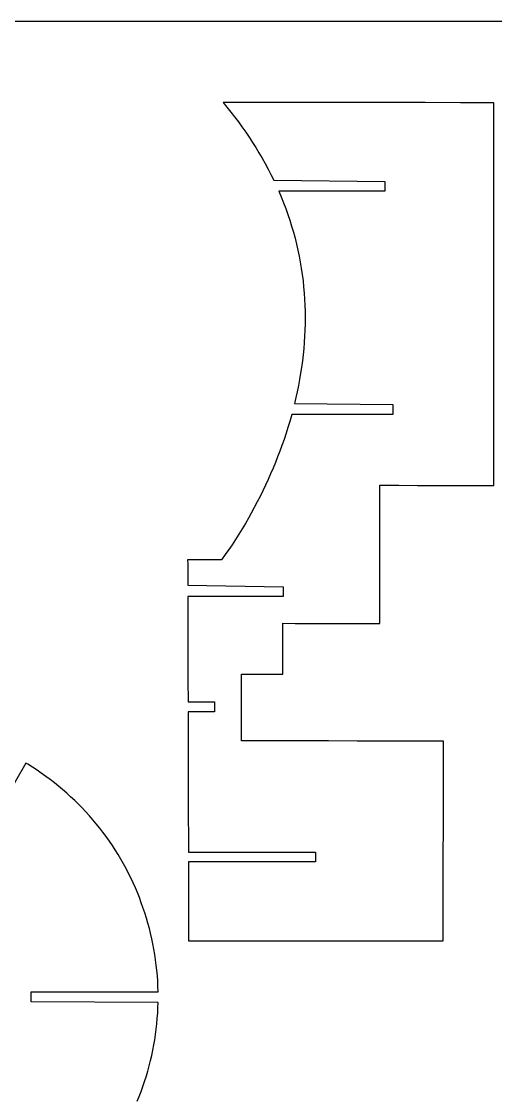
# Model space of a CAD drawing. Extents: x -508 to 692, y -87 to 513.
# Drawn here: x -337.1 to -205.1, y 212.8 to 512.9 of the extents above; entities that cross this region are included whole.
import ezdxf

# ---------------------------------------------------------------- set-up
doc = ezdxf.new("R2010")
doc.units = 0
doc.layers.add('Capa_1', color=7, linetype='CONTINUOUS')

msp = doc.modelspace()

# ---------------------------------------------------------------- linework, layer by layer
at = {"layer": 'Capa_1', "color": 7}
for p, q in [((691.923658, 512.876138), (-508.076059, 512.876138)), ((-278.585775, 490.303991), (-280.972316, 490.30512)), ((-280.972316, 490.30512), (-279.915041, 489.029475)), ((-276.199586, 490.302862), (-278.585775, 490.303991)), ((-271.426503, 490.30004), (-276.199586, 490.302862)), ((-261.836591, 490.295439), (-271.426503, 490.30004)), ((-252.501739, 490.291206), (-261.836591, 490.295439)), ((-243.019072, 490.286267), (-252.501739, 490.291206)), ((-233.829916, 490.281328), (-243.019072, 490.286267)), ((-224.642172, 490.277462), (-233.829916, 490.281328)), ((-214.834597, 490.272523), (-224.642172, 490.277462)), ((-210.182516, 490.269701), (-214.834597, 490.272523)), ((-205.530083, 490.267443), (-210.182516, 490.269701)), ((-205.532623, 485.305623), (-205.530083, 490.267443)), ((-279.915041, 489.029475), (-278.755814, 487.587672)), ((-278.755814, 487.587672), (-277.759569, 486.3085)), ((-277.759569, 486.3085), (-276.701941, 484.906561)), ((-276.701941, 484.906561), (-275.698994, 483.533197)), ((-275.698994, 483.533197), (-274.664297, 482.066347)), ((-205.535163, 480.343451), (-205.532623, 485.305623)), ((-274.664297, 482.066347), (-273.70333, 480.655236)), ((-273.70333, 480.655236), (-272.751536, 479.206378)), ((-205.540102, 470.71544), (-205.535163, 480.343451)), ((-272.751536, 479.206378), (-271.830786, 477.750464)), ((-271.830786, 477.750464), (-270.96648, 476.331592)), ((-270.96648, 476.331592), (-270.089828, 474.835814)), ((-270.089828, 474.835814), (-269.221994, 473.292058)), ((-269.221994, 473.292058), (-268.38838, 471.743011)), ((-268.38838, 471.743011), (-267.627439, 470.264872)), ((-267.627439, 470.264872), (-266.839333, 468.662908)), ((-266.839333, 468.662908), (-235.936, 468.332356)), ((-235.936, 468.332356), (-235.936, 465.582453)), ((-205.544702, 460.889168), (-205.540102, 470.71544)), ((-235.936, 465.582453), (-265.429986, 465.582453)), ((-265.429986, 465.582453), (-264.773466, 464.035875)), ((-264.773466, 464.035875), (-264.107775, 462.379583)), ((-264.107775, 462.379583), (-263.519341, 460.829478)), ((-263.519341, 460.829478), (-262.915739, 459.140731)), ((-262.915739, 459.140731), (-262.37105, 457.514425)), ((-205.549641, 451.073832), (-205.544702, 460.889168)), ((-262.37105, 457.514425), (-261.859522, 455.884592)), ((-261.859522, 455.884592), (-261.372336, 454.217717)), ((-261.372336, 454.217717), (-260.925014, 452.563189)), ((-260.925014, 452.563189), (-260.489686, 450.817997)), ((-260.489686, 450.817997), (-260.122444, 449.207214)), ((-205.55458, 441.551654), (-205.549641, 451.073832)), ((-260.122444, 449.207214), (-259.775311, 447.537517)), ((-259.775311, 447.537517), (-259.454283, 445.821958)), ((-259.454283, 445.821958), (-259.17453, 444.146264)), ((-259.17453, 444.146264), (-258.917355, 442.389078)), ((-258.917355, 442.389078), (-258.696869, 440.6393)), ((-205.559519, 431.954335), (-205.55458, 441.551654)), ((-258.696869, 440.6393), (-258.52295, 439.004175)), ((-258.52295, 439.004175), (-258.364905, 437.17855)), ((-258.364905, 437.17855), (-258.252016, 435.483806)), ((-258.252016, 435.483806), (-258.172641, 433.822575)), ((-258.172641, 433.822575), (-258.121841, 432.075267)), ((-258.121841, 432.075267), (-258.104569, 430.335014)), ((-258.104569, 430.335014), (-258.119386, 428.630039)), ((-205.564119, 422.218726), (-205.559519, 431.954335)), ((-258.167717, 426.858742), (-258.244269, 425.18587)), ((-258.119386, 428.630039), (-258.167717, 426.858742)), ((-258.355747, 423.434328), (-258.490861, 421.770981)), ((-258.244269, 425.18587), (-258.355747, 423.434328)), ((-258.659842, 420.063536), (-258.864453, 418.311289)), ((-258.490861, 421.770981), (-258.659842, 420.063536)), ((-205.569058, 412.532507), (-205.564119, 422.218726)), ((-258.864453, 418.311289), (-259.105047, 416.526233)), ((-259.357283, 414.86712), (-259.643739, 413.172728)), ((-259.105047, 416.526233), (-259.357283, 414.86712)), ((-259.953831, 411.502678), (-260.315781, 409.718681)), ((-259.643739, 413.172728), (-259.953831, 411.502678)), ((-205.573997, 402.968701), (-205.569058, 412.532507)), ((-260.664325, 408.133297), (-261.057672, 406.464306)), ((-260.315781, 409.718681), (-260.664325, 408.133297)), ((-261.057672, 406.464306), (-233.665536, 406.172206)), ((-233.665536, 406.172206), (-233.665536, 403.422303)), ((-261.847189, 403.422303), (-262.392231, 401.488728)), ((-233.665536, 403.422303), (-261.847189, 403.422303)), ((-205.57823, 393.711812), (-205.573997, 402.968701)), ((-262.922808, 399.727661), (-263.420931, 398.158506)), ((-262.392231, 401.488728), (-262.922808, 399.727661)), ((-263.991372, 396.447181), (-264.575219, 394.779247)), ((-263.420931, 398.158506), (-263.991372, 396.447181)), ((-265.161536, 393.176225), (-265.777486, 391.561914)), ((-264.575219, 394.779247), (-265.161536, 393.176225)), ((-205.58077, 388.680496), (-205.57823, 393.711812)), ((-265.777486, 391.561914), (-266.387792, 390.025214)), ((-267.022439, 388.487456), (-267.712472, 386.874908)), ((-266.387792, 390.025214), (-267.022439, 388.487456)), ((-205.583592, 383.649532), (-205.58077, 388.680496)), ((-268.407092, 385.311045), (-269.124642, 383.751061)), ((-267.712472, 386.874908), (-268.407092, 385.311045)), ((-269.887347, 382.149097), (-270.657461, 380.585586)), ((-269.124642, 383.751061), (-269.887347, 382.149097)), ((-237.299302, 380.410256), (-237.297609, 383.665336)), ((-237.297609, 383.665336), (-234.667651, 383.663925)), ((-234.667651, 383.663925), (-232.038045, 383.662514)), ((-232.038045, 383.662514), (-226.778481, 383.660538)), ((-226.778481, 383.660538), (-216.001826, 383.654894)), ((-216.001826, 383.654894), (-210.792356, 383.652072)), ((-210.792356, 383.652072), (-205.583592, 383.649532)), ((-271.442744, 379.042889), (-272.257661, 377.493136)), ((-270.657461, 380.585586), (-271.442744, 379.042889)), ((-237.300996, 377.155175), (-237.299302, 380.410256)), ((-273.111383, 375.921511), (-273.876911, 374.553792)), ((-272.257661, 377.493136), (-273.111383, 375.921511)), ((-237.303818, 371.029895), (-237.300996, 377.155175)), ((-274.750389, 373.039317), (-275.635861, 371.552006)), ((-273.876911, 374.553792), (-274.750389, 373.039317)), ((-276.563667, 370.041411), (-277.493589, 368.577031)), ((-275.635861, 371.552006), (-276.563667, 370.041411)), ((-237.307346, 364.315475), (-237.303818, 371.029895)), ((-278.454556, 367.11265), (-279.358019, 365.783383)), ((-277.493589, 368.577031), (-278.454556, 367.11265)), ((-280.364494, 364.35922), (-281.42565, 362.937878)), ((-279.358019, 365.783383), (-280.364494, 364.35922)), ((-237.310168, 357.959831), (-237.307346, 364.315475)), ((-289.281306, 362.940982), (-290.825428, 362.942111)), ((-290.825428, 362.942111), (-290.822324, 361.80405)), ((-290.822324, 361.80405), (-290.819501, 360.666342)), ((-290.819501, 360.666342), (-290.813857, 358.323192)), ((-287.737183, 362.940418), (-289.281306, 362.940982)), ((-284.5435, 362.939007), (-287.737183, 362.940418)), ((-282.984928, 362.938442), (-284.5435, 362.939007)), ((-281.42565, 362.937878), (-282.984928, 362.938442)), ((-290.813857, 358.323192), (-290.807366, 355.826583)), ((-237.313357, 351.403103), (-237.310168, 357.959831)), ((-290.807366, 355.826583), (-264.184285, 355.42865)), ((-264.184285, 355.42865), (-264.184285, 352.678395)), ((-264.184285, 352.678395), (-290.799266, 352.678395)), ((-290.799266, 352.678395), (-290.795597, 351.215425)), ((-290.795597, 351.215425), (-290.789953, 348.860986)), ((-237.31505, 348.302539), (-237.313357, 351.403103)), ((-290.789953, 348.860986), (-290.784026, 346.543589)), ((-237.316744, 345.201975), (-237.31505, 348.302539)), ((-290.784026, 346.543589), (-290.778099, 344.118947)), ((-264.310735, 341.650787), (-264.308477, 345.214901)), ((-264.308477, 345.214901), (-260.889355, 345.21349)), ((-260.889355, 345.21349), (-257.470585, 345.212079)), ((-257.470585, 345.212079), (-250.895513, 345.20889)), ((-250.895513, 345.20889), (-244.162749, 345.205362)), ((-244.162749, 345.205362), (-240.739747, 345.203668)), ((-240.739747, 345.203668), (-237.316744, 345.201975)), ((-290.778099, 344.118947), (-290.772173, 341.739814)), ((-290.772173, 341.739814), (-290.766246, 339.385375)), ((-290.766246, 339.385375), (-290.760602, 337.08597)), ((-264.311864, 338.08632), (-264.310735, 341.650787)), ((-290.760602, 337.08597), (-290.754675, 334.536797)), ((-264.314122, 334.565598), (-264.311864, 338.08632)), ((-290.754675, 334.536797), (-290.74903, 332.389086)), ((-264.315533, 331.044523), (-264.314122, 334.565598)), ((-290.74903, 332.389086), (-290.742539, 329.839914)), ((-275.788572, 328.691143), (-275.78716, 331.050168)), ((-275.78716, 331.050168), (-272.937069, 331.048756)), ((-272.937069, 331.048756), (-270.086977, 331.047345)), ((-270.086977, 331.047345), (-267.201255, 331.045934)), ((-267.201255, 331.045934), (-264.315533, 331.044523)), ((-290.742539, 329.839914), (-290.736613, 327.521811)), ((-290.736613, 327.521811), (-290.730968, 325.256625)), ((-275.7897, 326.331059), (-275.788572, 328.691143)), ((-290.730968, 325.256625), (-290.72617, 323.320228)), ((-275.791676, 321.690973), (-275.7897, 326.331059)), ((-290.72617, 323.320228), (-283.384131, 323.320228)), ((-283.384131, 323.320228), (-283.384131, 320.570325)), ((-275.793934, 317.15919), (-275.791676, 321.690973)), ((-283.384131, 320.570325), (-290.719454, 320.570325)), ((-290.719454, 320.570325), (-290.712962, 318.105467)), ((-290.712962, 318.105467), (-290.7076, 315.80712)), ((-290.7076, 315.80712), (-290.701674, 313.504539)), ((-275.795345, 314.802281), (-275.793934, 317.15919)), ((-290.701674, 313.504539), (-290.695747, 311.069314)), ((-275.796474, 312.446079), (-275.795345, 314.802281)), ((-273.731313, 312.445373), (-275.796474, 312.446079)), ((-271.665446, 312.443962), (-273.731313, 312.445373)), ((-267.534771, 312.441845), (-271.665446, 312.443962)), ((-259.874554, 312.438318), (-267.534771, 312.441845)), ((-251.567696, 312.434084), (-259.874554, 312.438318)), ((-243.631607, 312.430204), (-251.567696, 312.434084)), ((-235.507135, 312.42597), (-243.631607, 312.430204)), ((-227.329746, 312.42209), (-235.507135, 312.42597)), ((-223.466477, 312.42034), (-227.329746, 312.42209)), ((-219.603207, 312.418562), (-223.466477, 312.42034)), ((-219.604336, 310.226754), (-219.603207, 312.418562)), ((-290.695747, 311.069314), (-290.68982, 308.649611)), ((-219.607158, 304.427087), (-219.604336, 310.226754)), ((-335.90182, 306.271586), (-353.577398, 275.656472)), ((-335.337009, 305.931155), (-335.90182, 306.271586)), ((-290.68982, 308.649611), (-290.684176, 306.439106)), ((-290.684176, 306.439106), (-290.678249, 304.077258)), ((-334.067009, 305.133524), (-335.337009, 305.931155)), ((-332.757159, 304.273805), (-334.067009, 305.133524)), ((-331.622259, 303.498399), (-332.757159, 304.273805)), ((-330.294065, 302.551544), (-331.622259, 303.498399)), ((-290.678249, 304.077258), (-290.671758, 301.631803)), ((-219.611025, 296.405626), (-219.607158, 304.427087)), ((-329.094959, 301.660074), (-330.294065, 302.551544)), ((-327.955148, 300.778483), (-329.094959, 301.660074)), ((-326.757115, 299.814694), (-327.955148, 300.778483)), ((-290.671758, 301.631803), (-290.666114, 299.181761)), ((-325.664915, 298.900294), (-326.757115, 299.814694)), ((-324.494398, 297.882177), (-325.664915, 298.900294)), ((-323.426526, 296.915919), (-324.494398, 297.882177)), ((-290.666114, 299.181761), (-290.660469, 296.969492)), ((-322.291654, 295.847708), (-323.426526, 296.915919)), ((-321.229792, 294.808072), (-322.291654, 295.847708)), ((-320.205664, 293.765966), (-321.229792, 294.808072)), ((-290.660469, 296.969492), (-290.653978, 294.484878)), ((-290.653978, 294.484878), (-290.648334, 292.24862)), ((-219.614552, 288.380637), (-219.611025, 296.405626)), ((-319.16497, 292.664594), (-320.205664, 293.765966)), ((-318.19342, 291.594972), (-319.16497, 292.664594)), ((-317.193648, 290.449855), (-318.19342, 291.594972)), ((-290.648334, 292.24862), (-290.642407, 289.820097)), ((-316.277131, 289.358008), (-317.193648, 290.449855)), ((-315.311226, 288.158916), (-316.277131, 289.358008)), ((-314.416948, 287.001805), (-315.311226, 288.158916)), ((-290.642407, 289.820097), (-290.636762, 287.439906)), ((-219.618419, 280.470301), (-219.614552, 288.380637)), ((-313.522642, 285.796011), (-314.416948, 287.001805)), ((-312.618487, 284.52213), (-313.522642, 285.796011)), ((-290.636762, 287.439906), (-290.630836, 285.171192)), ((-290.630836, 285.171192), (-290.624909, 282.783945)), ((-311.79722, 283.312808), (-312.618487, 284.52213)), ((-311.023564, 282.124652), (-311.79722, 283.312808)), ((-310.181131, 280.773161), (-311.023564, 282.124652)), ((-290.624909, 282.783945), (-290.621805, 281.48925)), ((-309.450881, 279.546552), (-310.181131, 280.773161)), ((-308.704065, 278.234572), (-309.450881, 279.546552)), ((-290.621805, 281.48925), (-255.244882, 281.48925)), ((-255.244882, 281.48925), (-255.244882, 278.739347)), ((-219.621947, 272.434729), (-219.618419, 280.470301)), ((-307.98547, 276.912361), (-308.704065, 278.234572)), ((-307.283076, 275.55593), (-307.98547, 276.912361)), ((-255.244882, 278.739347), (-290.614749, 278.739347)), ((-290.614749, 278.739347), (-290.611927, 278.022856)), ((-290.611927, 278.022856), (-290.606282, 275.752378)), ((-306.681942, 274.338847), (-307.283076, 275.55593)), ((-306.005653, 272.900924), (-306.681942, 274.338847)), ((-290.606282, 275.752378), (-290.599791, 273.256828)), ((-290.599791, 273.256828), (-290.593865, 270.981764)), ((-305.397831, 271.537086), (-306.005653, 272.900924)), ((-304.841854, 270.225458), (-305.397831, 271.537086)), ((-304.283392, 268.833397), (-304.841854, 270.225458)), ((-290.593865, 270.981764), (-290.587938, 268.553947)), ((-219.623922, 268.23632), (-219.621947, 272.434729)), ((-303.728826, 267.368662), (-304.283392, 268.833397)), ((-303.267054, 266.073968), (-303.728826, 267.368662)), ((-290.587938, 268.553947), (-290.582294, 266.337092)), ((-219.625051, 266.350723), (-219.623922, 268.23632)), ((-302.749176, 264.52739), (-303.267054, 266.073968)), ((-302.302898, 263.101109), (-302.749176, 264.52739)), ((-290.582294, 266.337092), (-290.576649, 263.916331)), ((-219.628156, 259.166756), (-219.625616, 264.633401)), ((-219.625616, 264.633401), (-219.625333, 265.47019)), ((-219.625333, 265.47019), (-219.625051, 266.350723)), ((-301.898981, 261.717868), (-302.302898, 263.101109)), ((-301.496448, 260.234084), (-301.898981, 261.717868)), ((-290.576649, 263.916331), (-290.570722, 261.581295)), ((-290.570722, 261.581295), (-290.564796, 259.234617)), ((-301.15002, 258.852606), (-301.496448, 260.234084)), ((-300.801476, 257.340954), (-301.15002, 258.852606)), ((-290.564796, 259.234617), (-290.561974, 258.014358)), ((-219.628438, 258.623126), (-219.628156, 259.166756)), ((-219.628438, 258.001884), (-219.628438, 258.623126)), ((-300.505509, 255.931254), (-300.801476, 257.340954)), ((-300.215159, 254.400198), (-300.505509, 255.931254)), ((-290.561974, 258.014358), (-290.561974, 256.7941)), ((-290.561974, 256.7941), (-289.468362, 256.793818)), ((-289.468362, 256.793818), (-288.374751, 256.793536)), ((-288.374751, 256.793536), (-286.187868, 256.792125)), ((-286.187868, 256.792125), (-281.813776, 256.790149)), ((-281.813776, 256.790149), (-272.592165, 256.78521)), ((-272.592165, 256.78521), (-263.953343, 256.781344)), ((-263.953343, 256.781344), (-255.313109, 256.77711)), ((-255.313109, 256.77711), (-246.397004, 256.772538)), ((-246.397004, 256.772538), (-237.619893, 256.768305)), ((-237.619893, 256.768305), (-228.603246, 256.764072)), ((-228.603246, 256.764072), (-224.115207, 256.761532)), ((-224.117323, 256.761235), (-219.629284, 256.758695)), ((-219.629284, 256.758695), (-219.628438, 258.001884)), ((-299.967509, 252.935112), (-300.215159, 254.400198)), ((-299.751609, 251.489781), (-299.967509, 252.935112)), ((-299.556876, 249.987301), (-299.751609, 251.489781)), ((-299.399904, 248.55079), (-299.556876, 249.987301)), ((-299.26407, 247.036668), (-299.399904, 248.55079)), ((-299.164587, 245.614973), (-299.26407, 247.036668)), ((-299.087681, 244.077215), (-299.164587, 245.614973)), ((-299.043231, 242.527462), (-299.087681, 244.077215)), ((-334.406381, 239.777206), (-334.406381, 242.527462)), ((-334.406381, 242.527462), (-299.043231, 242.527462)), ((-299.047126, 239.551781), (-334.406381, 239.777206)), ((-299.165659, 236.674879), (-299.092987, 238.090929)), ((-299.092987, 238.090929), (-299.047126, 239.551781)), ((-299.408709, 233.664979), (-299.278548, 235.08632)), ((-299.278548, 235.08632), (-299.165659, 236.674879)), ((-299.771364, 230.672718), (-299.575587, 232.164262)), ((-299.575587, 232.164262), (-299.408709, 233.664979)), ((-300.22927, 227.824037), (-300.00067, 229.162476)), ((-300.00067, 229.162476), (-299.771364, 230.672718)), ((-300.83712, 224.802848), (-300.52772, 226.263348)), ((-300.52772, 226.263348), (-300.22927, 227.824037)), ((-301.525037, 221.96087), (-301.158854, 223.41502)), ((-301.158854, 223.41502), (-300.83712, 224.802848)), ((-302.814426, 217.575137), (-302.32477, 219.130887)), ((-302.32477, 219.130887), (-301.93742, 220.449923)), ((-301.93742, 220.449923), (-301.525037, 221.96087)), ((-303.778214, 214.802656), (-303.292087, 216.159087)), ((-303.292087, 216.159087), (-302.814426, 217.575137)), ((-304.856303, 212.044287), (-304.32502, 213.365793)), ((-304.32502, 213.365793), (-303.778214, 214.802656))]:
    msp.add_line(p, q, dxfattribs=at)

doc.saveas('drawing.dxf')
